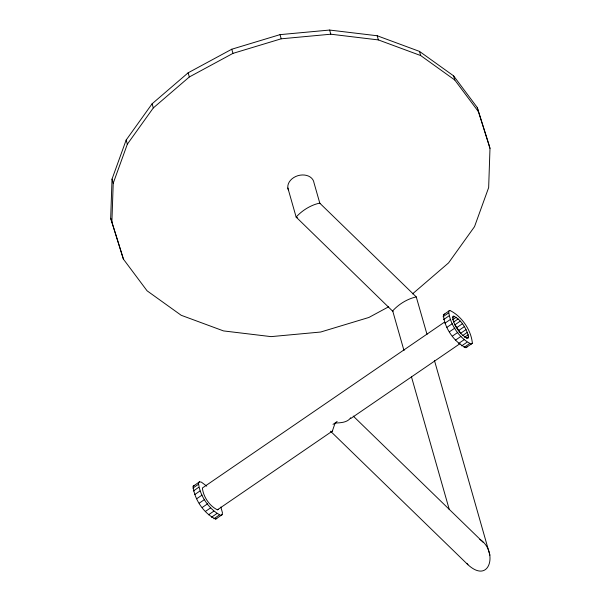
<?xml version="1.0" encoding="UTF-8"?>
<svg xmlns="http://www.w3.org/2000/svg" width="601" height="601" viewBox="0 0 601 601"><rect width="100%" height="100%" fill="white"/><g stroke="black" fill="none" stroke-linecap="round" stroke-linejoin="round"><path stroke-width="0.9" d="M388.674 306.773L368.924 317.448L320.664 332.03L271.059 336.628L223.489 330.911L181.201 315.285L147.072 290.809L123.423 259.151L110.689 218.306L112.026 179.098L126.157 140.033L152.113 103.785L188.136 72.811L231.761 49.229L280.021 34.64L329.626 30.05L377.195 35.76L419.483 51.393L453.612 75.869L477.262 107.526L488.808 144.21L489.988 148.372L488.658 187.58L474.527 226.645L448.564 262.892L412.549 293.866M111.876 222.468L113.213 183.252L112.026 179.098M220.86 507.026L222.438 512.773L222.137 514.666L215.706 519.106C203.859 513.479 194.236 499.303 193.124 486.247L194.236 485.45M222.137 514.666L221.033 515.463C209.186 509.828 199.562 495.652 198.45 482.603L199.555 481.807L201.395 482.16L206.729 486.126M443.358 314.849L449.788 310.409C461.636 316.036 471.259 330.212 472.363 343.269L465.933 347.709C454.086 342.082 444.462 327.906 443.358 314.849L444.462 314.053M472.363 343.269L471.259 344.065C459.412 338.431 449.788 324.255 448.677 311.205L449.788 310.409M468.6 336.635L468.397 337.89L467.661 338.423C459.788 334.682 453.387 325.254 452.651 316.577L453.387 316.051C461.275 319.514 466.391 328.529 468.6 336.635L466.316 338.198M113.213 183.252L127.344 144.195L153.3 107.94L189.323 76.966L232.948 53.384L281.208 38.802L330.813 34.204L378.375 39.921L420.67 55.547L454.799 80.023L478.441 111.681L489.988 148.372M444.207 322.339L202.417 487.974C203.161 496.651 209.554 506.08 217.427 509.821L332.353 431.097L335.118 423.074L337.123 421.444M416.26 296.917C407.44 298.81 398.718 304.196 392.693 310.897L392.919 311.431L296.143 217.081C302.168 210.38 310.89 204.994 319.709 203.108L416.26 296.917L427.018 334.404M350.683 417.778C347.386 422.668 340.451 422.788 335.118 423.074A13.365 7.918 -45.8 0 1 332.992 424.336M217.427 509.821L218.171 509.287M215.706 519.106L216.811 518.31M465.933 347.709L467.045 346.912M193.124 486.247L199.555 481.807M192.823 488.14L198.15 484.489M443.05 316.735L448.376 313.091M193.349 490.987L198.676 487.343M443.576 319.589L448.902 315.946M452.328 317.846L454.611 316.284M194.671 494.608L199.99 490.964M444.898 323.21L450.224 319.567M452.433 319.867L456.234 317.26M453.59 322.046L458.157 318.921M196.685 498.755L202.011 495.111M446.919 327.357L452.237 323.714M460.231 321.144L454.912 324.795L460.704 333.224L466.03 329.573M199.269 503.142L204.595 499.491M449.503 331.744L454.829 328.093M457.008 327.432L462.334 323.789M458.984 330.31L464.31 326.659M202.244 507.469L207.57 503.818M452.478 336.064L457.797 332.421M205.407 511.436L210.726 507.792M455.633 340.038L460.959 336.395M462.808 335.456L467.368 332.33M464.445 337.341L468.247 334.742M208.532 514.787L213.858 511.143M458.758 343.389L464.085 339.738M350.533 418.649L460.02 343.652M211.417 517.281L216.743 513.637M461.651 345.883L466.969 342.239M213.866 518.753L219.192 515.11M464.092 347.355L469.419 343.712M331.399 431.728L332.353 431.097M296.368 217.615L297.39 217.652M479.816 539.375C498.019 550.674 490.454 585.201 467.969 564.745L330.535 431.202M353.23 416.065L483.317 542.463M466.977 563.46L467.969 564.745M319.709 203.108L319.935 203.641L314.015 182.854A13.365 10.194 -15.9 0 0 297.871 175.695A13.365 10.194 -15.9 0 0 288.653 190.517M110.689 218.306L123.423 259.151M477.262 107.526L478.441 111.681M453.612 75.869L454.799 80.023M419.483 51.393L420.67 55.547M377.195 35.76L378.375 39.921M434.463 360.54L489.913 555.196M329.626 30.05L330.813 34.204M392.693 310.897L404.007 350.631M411.467 376.819L449.285 509.565M280.021 34.64L281.208 38.802M287.849 187.978L296.143 217.081M231.761 49.229L232.948 53.384M188.136 72.811L189.323 76.966M152.113 103.785L153.3 107.94M126.157 140.033L127.344 144.195"/></g></svg>
